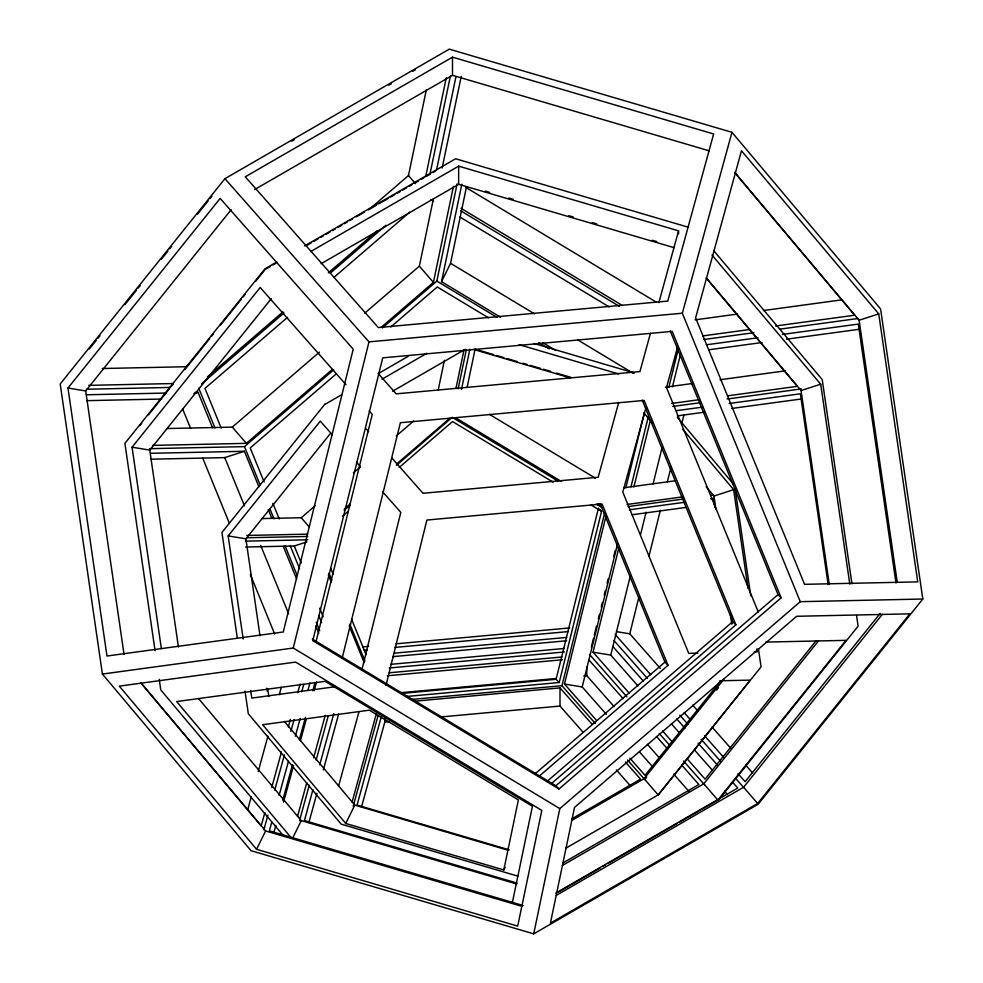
<?xml version="1.0" encoding="UTF-8"?>
<svg xmlns="http://www.w3.org/2000/svg" width="983" height="983" viewBox="0 0 983 983"><rect width="100%" height="100%" fill="white"/><g stroke="black" fill="none" stroke-linecap="round" stroke-linejoin="round"><path stroke-width="1.47" d="M370.099 208.593L408.473 175.564L426.315 89.92M425.664 176.78L446.319 77.608M430.013 173.893L450.46 75.728M436.55 169.887L455.952 76.735M364.754 313.147L419.36 266.16L433.417 198.713M442.129 168.068L461.224 76.416M381.134 327.376L433.417 282.391L453.409 186.463M382.387 327.953L436.845 281.089L457.107 183.882M500.593 317.226L441.539 281.654L461.826 184.226M441.539 281.654L450.558 263.309L466.483 186.868M438.185 390.116L444.39 360.319M455.965 388.482L464.037 349.739M458.164 388.826L466.286 349.825M461.482 389.428L469.862 349.211M467.097 387.474L475.17 348.744M503.8 869.967L518.385 799.941L369.35 710.168L262.658 724.717L345.746 823.471L503.8 869.967L505.09 867.35M512.45 902.161L532.442 806.232L325.09 681.33L176.633 701.567L291.263 837.799M533.72 933.85L559.806 808.604L800.273 601.682L922.804 599.028L880.584 308.945L731.966 132.312L449.28 49.15L224.935 178.673L60.196 383.972L102.416 674.055L251.034 850.688L533.72 933.85L758.065 804.327L922.804 599.028M102.416 674.055L293.253 648.043L368.981 341.875L224.935 178.673M315.924 642.194L372.25 414.457L369.227 411.017M342.219 657.91L400.388 422.727L644.148 400.437L735.898 624.832L551.168 783.795M361.781 670.16L400.806 512.376L382.682 491.844M386.024 685.274L426.892 520.044L602.087 504.033L668.035 665.307L539.384 776.017M599.483 509.182L601.559 511.332L559.216 682.509L556.108 679.29L598.45 508.113M595.28 723.463L561.957 685.704L604.766 512.622M596.693 720.564L564.475 684.057L606.081 515.854M625.852 487.777L644.258 413.351M591.361 647.047L593.56 638.139M594.297 635.165L596.497 626.257M598.328 618.835L599.433 614.387M601.264 606.966L602.37 602.505M604.201 595.084L605.307 590.636M607.138 583.214L608.244 578.754M613.748 556.489L615.223 550.554M631.012 486.72L648.264 416.952M606.351 714.334L582.194 686.97L617.533 544.066M629.378 693.359L593.032 652.184L618.811 547.986M633.9 486.954L650.463 419.974M668.821 387.302L678.368 348.719M672.446 386.81L680.555 354.064M638.004 685.962L610.75 655.083L630.263 576.198M640.572 534.519L646.089 512.192M653.093 483.906L661.928 448.187M660.257 668.354L629.784 633.826L638.987 596.62M648.927 556.427L660.343 510.288M667.334 482.002L671.02 467.122M681.698 423.956L683.91 415.023M247.63 810.078L251.279 796.771M258.173 771.618L267.917 736.132M279.27 694.723L281.298 687.326M264.832 812.634L261.171 825.941L140.68 682.73M271.726 787.481L281.457 751.995M288.363 726.855L290.39 719.458M297.689 692.831L300.122 683.959M263.862 829.799L267.892 815.104M274.748 790.135L284.419 754.883M290.857 731.377L294.089 719.617M301.744 691.713L303.759 684.365M271.799 821.997L269.367 830.881L523.165 905.54M279.111 795.382L288.437 761.37M295.342 736.218L300.208 718.475M307.912 690.373L309.94 682.976M273.839 832.761L275.867 825.364M282.76 800.223L292.492 764.725M299.397 739.585L305.48 717.393M312.778 690.779L314.806 683.382M283.534 802.202L293.585 765.548M300.429 740.629L306.463 718.634M314.105 690.779L316.514 681.993M297.542 816.406L306.794 782.689M313.626 757.758L325.287 715.243M299.532 820.645L309.252 785.196M316.145 760.092L328.297 715.784M312.889 789.767L304.447 820.559L517.009 883.09M319.721 764.848L333.802 713.547M308.871 822.587L316.907 793.256M323.346 769.812L338.631 714.1M338.484 786.425L359.004 711.655M352.098 802.091L376.219 714.137M353.229 806.207L378.148 715.366M381.183 717.123L357.05 805.077L509.255 849.853M361.474 807.104L384.808 722.075L384.808 717.541M618.712 402.502L598.192 477.259L422.997 493.282L391.787 457.918M650.402 333.446L639.945 371.562L396.186 393.851L378.025 373.27M658.856 302.666L678.553 230.833L458.656 166.139L310.591 251.623M646.126 407.048L622.792 492.078L688.739 653.351L697.869 653.154M800.273 601.682L682.337 313.221L731.966 132.312M677.742 346.495L666.486 387.548L758.237 611.93M256.575 849.3L119.299 686.134L295.576 662.1L541.805 810.422L517.709 926.121L256.575 849.3L265.607 830.954L141.159 683.05M292.885 837.663L301.277 820.621L198.505 698.483M345.746 823.471L354.777 805.126L284.394 721.473M89.428 348.879L96.137 340.536M98.042 338.152L99.959 335.768M124.841 304.755L136.33 290.44M138.247 288.056L140.164 285.672M161.212 259.426L167.921 251.083M169.826 248.699L171.742 246.315M197.583 214.11L208.113 200.987M210.03 198.603L211.947 196.219M67.974 388.052L220.155 198.406L353.216 349.174L283.264 631.983L106.975 656.017L67.974 388.052L85.693 390.951L231.177 209.662M139.869 425.602L141.773 423.218M148.47 414.875L169.506 388.666M171.423 386.282L173.34 383.898M184.816 369.596L209.674 338.607M211.591 336.223L213.508 333.839M220.204 325.496L241.24 299.274M243.157 296.891L245.062 294.507M255.58 281.396L265.152 269.489L270.436 266.43M161.372 648.62L132.054 447.191L260.212 287.491L346.004 384.709M178.427 646.974L149.772 450.103L271.222 298.746M324.906 404.148L221.937 532.467L237.333 638.225M243.17 638.987L228.167 535.907L320.274 421.129L332.352 434.818M260.003 635.829L245.885 538.819L330.313 433.601M720.809 680.85L645.008 775.304L629.906 758.2M571.467 820.596L644.086 778.671L723.721 679.437M646.691 777.16L644.774 779.544L627.596 760.092M716.533 690.115L718.45 687.731M565.716 848.268L658.143 794.903L750.25 680.125L719.802 680.789M658.094 795.186L761.063 666.879L758.421 648.743M816.013 640.891L705.081 779.138L686.908 758.544M562.337 865.495L703.791 783.82L818.556 640.805M679.511 822.181L717.848 800.051L846.007 640.351L765.818 642.083M719.04 799.474L858.11 626.171L856.562 615.579M880.08 613.515L745.126 781.682L738.012 773.633M556.292 895.39L743.603 787.248L882.378 614.301M757.66 803.48L909.84 613.847L796.66 616.28L574.527 807.436L550.419 923.123L757.66 803.48L743.603 787.248M188.675 364.718L186.34 366.72L102.22 368.527M207.376 376.944L282.969 311.894M328.334 272.869L377.177 230.833M201.638 383.837L283.976 312.987M330.362 273.077L386.012 225.181M287.54 317.325L204.968 388.383L221.2 428.072M334.06 277.292L409.653 212.242M167.257 428.527L232.307 427.126L319.438 352.135M152.562 445.385L246.364 443.358L332.34 369.375M149.527 448.678L244.472 446.626L333.716 369.841M336.186 373.945L250.21 447.929L264.144 482.014M390.792 326.958L437.263 286.962L488.453 317.792M261.675 518.594L301.253 517.734L315.162 505.766M353.401 472.86L360.356 466.876M396.284 435.948L413.671 420.994M344.283 509.034L350.083 504.046M396.444 464.148L449.759 418.279M344.161 510.324L349.973 505.323M396.444 465.328L452.217 417.333L558.332 481.252M342.416 516.308L348.203 511.32M399.209 467.441L452.524 421.56L553.183 482.198M535.121 773.793L664.926 662.087L600.146 503.64M546.892 781.571L732.79 621.6L642.206 400.056M312.287 639.024L555.899 785.761L778.032 594.617L670.234 331.001M559.008 788.993L781.141 597.836L672.188 331.382L382.731 357.849L312.778 640.67L559.008 788.993L555.899 785.761M291.767 141.171L294.421 139.635M388.74 85.189L391.394 83.653M412.651 71.378L415.305 69.842M452.499 57.161L245.271 176.805L378.32 327.56L667.789 301.093L713.633 133.971L452.499 57.161L452.499 75.31L254.572 189.584M276.837 261.982L264.918 268.863L124.89 443.37L155.056 650.611M304.656 245.922L455.608 158.767L688.567 227.294M273.077 264.906L275.719 263.383M307.458 245.062L311.414 242.764M314.068 241.24L318.025 238.955M320.679 237.431L323.321 235.895M325.963 234.372L329.932 232.086M332.573 230.563L335.215 229.027M337.857 227.503L341.826 225.218M344.468 223.682L347.11 222.158M349.764 220.634L352.406 219.111M356.374 216.813L364.3 212.242M368.269 209.944L376.206 205.373M378.848 203.837L388.101 198.505M390.743 196.969L394.711 194.683M397.353 193.159L399.995 191.624M402.637 190.1L406.606 187.814M409.247 186.291L411.902 184.755M414.543 183.231L418.512 180.946M421.154 179.422L423.796 177.886M426.438 176.362L430.407 174.077M433.048 172.553L435.69 171.017M321.158 263.677L458.656 184.288L674.154 247.679M324.857 404.431L342.023 394.527M378.983 373.184L408.031 356.411M382.08 379.168L426.966 353.241M392.635 391.209L465.254 349.284M571.873 818.802L640.535 779.163L625.434 762.046M562.681 863.111L698.852 784.495L681.698 765.044M555.739 893.117L737.729 788.047L732.654 782.296M557.889 892.404L600.195 867.989M602.837 866.453L605.479 864.929M608.121 863.406L676.869 823.717M193.86 393.716L198.075 392.364L212.561 427.802M150.632 459.208L224.763 457.611L244.398 451.283L258.922 486.794M734.67 172.32L859.105 320.237L878.741 313.909L917.741 581.875L804.561 584.32L695.62 317.865L741.465 150.743L878.741 313.909M245.553 547.039L294.261 545.983L306.893 541.928M706.212 277.796L801.059 390.546L820.707 384.218L849.791 584.123M706.175 486.708L714.002 496.01L733.637 489.681L747.977 588.215M695.018 319.856L737.569 314.056M763.41 310.542L842.431 299.766M702.71 335.928L749.82 329.502M775.661 325.987L854.682 315.211L735.173 173.168M704.012 339.491L753.863 332.696M779.544 329.194L858.11 318.492M706.335 344.8L758.004 337.747M782.321 334.441L858.306 324.083L895.98 582.968M708.854 349.776L762.046 342.526M786.363 339.209L859.302 329.268M665.491 387.179L692.757 383.456M720.023 379.745L785.159 370.861M671.61 403.448L698.876 399.737M727.653 395.817L797.336 386.319L706.433 278.275M672.777 406.446L699.982 402.735M727.187 399.024L801.256 388.936M676.181 410.71L701.923 407.208M729.189 403.485L800.383 393.79L828.165 584.602M677.226 415.895L704.492 412.172M731.757 408.461L801.44 398.963M624.168 487.74L675.26 480.773M627.166 504.439L682.767 496.857M628.039 506.589L683.652 499.008M710.709 495.321L713.719 494.904M629.353 509.808L684.967 502.227M710.512 498.75L713.511 498.332L714.838 507.437M632.044 514.76L686.146 507.388M335.928 686.625L251.771 698.102L250.665 690.521M368.981 341.875L682.337 313.221M362.604 646.875L368.699 646.322M396.124 643.816L569.808 627.928M364.189 650.242L367.237 649.96M394.662 647.453L568.346 631.577M394.171 653.179L566.675 637.414M392.917 656.644L566.589 640.769M390.644 664.361L564.328 648.473M389.182 667.998L564.389 651.975M389.28 672.777L562.006 656.976M387.228 675.788L562.436 659.765M400.941 692.683L556.341 678.467M583.767 675.96L586.814 675.69L614.068 706.568M400.708 693.494L556.108 679.29M406.864 696.443L559.216 682.509M412.307 699.38L561.957 685.704M413.745 701.284L560.003 687.903L592.221 724.41M384.808 722.075L389.379 721.657M439.647 717.062L560.003 706.064L583.152 732.298M88.753 385.361L172.873 383.542M86.357 389.243L170.587 387.425M86.418 394.773L165.955 393.053M195.015 392.426L198.075 392.364M86.664 400.659L161.617 399.049M150.608 453.31L244.398 451.283M246.807 535.452L307.691 534.138M246.561 537.775L307.826 536.448M245.394 541.141L307.814 539.802M754.194 651.938L757.242 651.876L756.799 648.841M132.054 447.191L149.772 450.103M228.167 535.907L245.885 538.819M616.501 631.651L629.784 633.826M593.032 652.184L610.75 655.083M564.475 684.057L582.194 686.97M452.499 75.31L709.222 150.829M485.283 191.12L489.681 192.422M508.739 198.025L513.138 199.316M568.85 215.707L573.249 216.997M592.307 222.6L596.706 223.903M652.405 240.282L656.804 241.585M534.31 343.559L634.428 373.012M519.11 344.677L618.626 373.958M476.03 349.432L493.589 354.605M496.513 355.465L503.837 357.615M506.761 358.476L517.009 361.486M522.858 363.219L527.244 364.509M530.181 365.369L540.417 368.379M543.341 369.239L550.664 371.39M556.513 373.11L571.148 377.423M473.745 349.481L570.337 377.902M354.777 805.126L508.432 850.332M517.881 876.136L341.212 824.159L248.318 713.769L245.025 691.098M301.277 820.621L516.775 884.024M265.607 830.954L522.329 906.473M466.077 187.569L655.993 301.965M460.978 208.273L622.079 305.32M460.72 210.804L619.474 306.426M431.033 199.598L433.65 201.183M459.847 216.96L609.153 306.893M450.558 263.309L534.555 313.896M577.857 339.983L632.978 373.184M542.579 342.514L555.714 350.427M436.845 281.089L497.029 317.337M538.893 342.551L549.362 348.854M489.448 414.359L595.342 478.143M455.584 417.738L561.477 481.523M598.082 503.579L600.699 505.151M596.325 504.132L601.559 507.289M591.102 505.029L601.559 511.332M293.253 648.043L559.806 808.604M778.032 594.617L781.141 597.836M732.79 621.6L735.898 624.832M664.926 662.087L668.035 665.307M692.757 705.18L697.832 710.942M712.061 727.051L731.352 748.911M745.569 765.032L752.683 773.08M615.125 634.379L650.672 674.657M684.18 712.638L690.275 719.544M704.504 735.653L723.795 757.512M613.982 640.535L647.428 678.43M679.867 715.182L687.965 724.373M701.149 739.302L720.404 761.125M735.603 778.352L743.713 787.543M612.802 646.495L643.275 681.022M676.795 718.991L684.918 728.206M698.127 743.16L717.418 765.032M671.315 723.709L679.388 732.863M694.526 750.017L712.7 770.598M724.532 791.241L727.58 794.682M662.689 731.094L672.777 742.534M589.517 654.469L626.921 696.836M659.261 733.49L670.381 746.085M683.517 760.977L704.75 785.036M588.829 659.826L623.148 698.704M656.46 736.451L667.568 749.034M647.379 744.315L659.482 758.04M673.613 774.051L688.764 791.204M365.615 428.269L368.637 431.684M639.577 751.983L652.663 766.814M356.51 462.194L360.54 466.753M616.378 769.935L630.472 785.896M408.473 175.564L415.502 183.686M419.36 266.16L433.417 282.391M703.791 783.82L717.848 800.051M644.086 778.671L658.143 794.903M232.307 427.126L246.364 443.358M301.253 517.734L309.289 527.011M713.658 250.567L822.218 379.598L851.942 583.816M712.011 255.039L820.707 384.218M677.361 417.456L733.687 484.398M682.804 429.264L733.637 489.681M643.865 412.799L652.663 423.255M284.148 836.558L160.782 689.943L159.234 679.351M330.804 568.383L333.114 574.035M351.619 619.315L366.081 654.678M329.022 573.175L331.922 580.265M349.887 624.205L364.963 661.067M328.359 575.03L331.259 582.108M349.186 625.962L364.226 662.751M294.261 545.983L301.203 562.964M319.708 608.231L323.186 616.722M272.856 503.321L279.246 518.938M290.28 545.921L299.569 568.641M318.725 615.505L321.638 622.608M244.472 446.626L260.102 484.852M269.944 508.924L273.999 518.827M284.996 545.725L297.149 575.46M316.256 622.178L319.733 630.668M268.212 509.513L271.701 518.029M283.313 546.437L296.669 579.098M315.826 625.962L318.725 633.064M198.738 388.248L214.994 428.01M224.726 457.562L244.509 505.889M260.667 545.43L288.646 613.822M182.494 408.609L190.604 428.453M202.781 458.213L229.432 523.411M250.296 574.428L274.638 633.961M859.105 320.237L897.221 582.145M801.059 390.546L829.271 584.394M735.112 488.6L750.729 595.87M714.002 496.01L715.98 509.649M731.647 617.275L732.532 623.333M730.283 613.539L731.819 624.144M267.72 688.874L268.826 696.455M266.798 688.174L267.241 691.209M85.693 390.951L124.03 654.371M678.553 230.833L678.553 233.856M586.814 666.609L586.814 675.69M560.003 687.903L560.003 706.064M458.656 166.139L458.656 184.288"/></g></svg>
